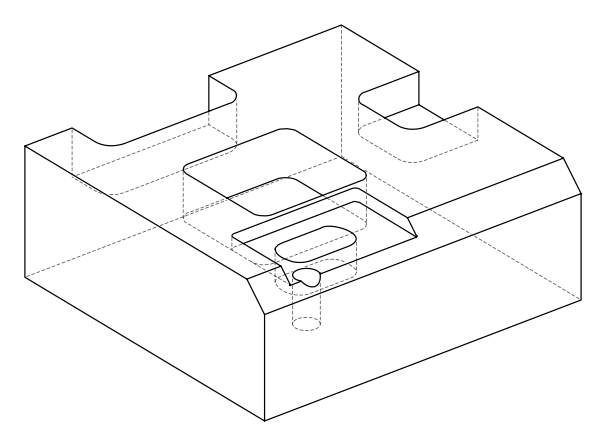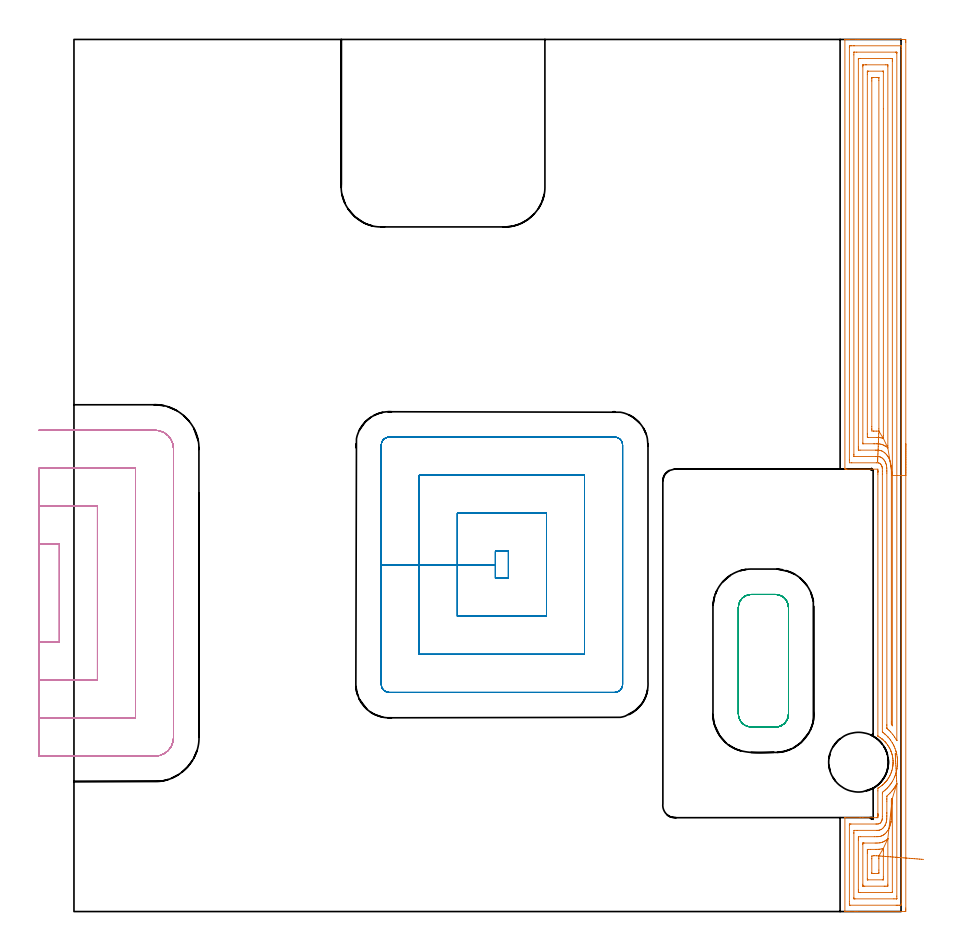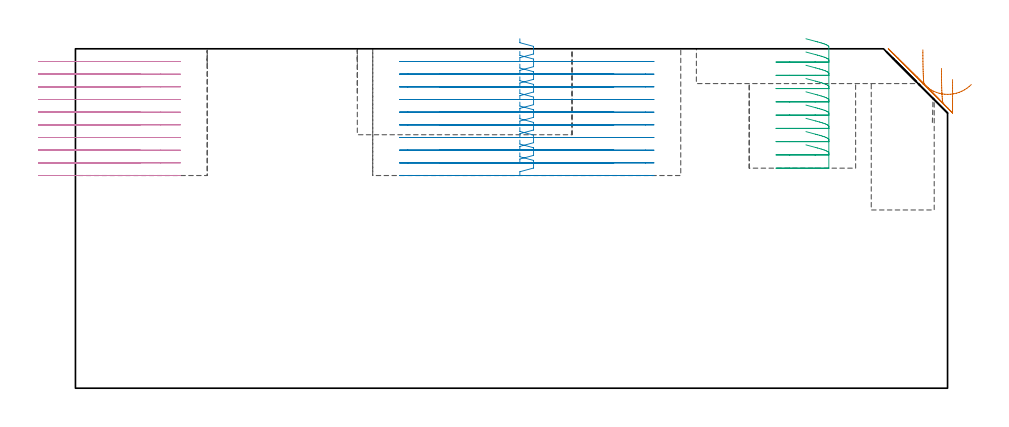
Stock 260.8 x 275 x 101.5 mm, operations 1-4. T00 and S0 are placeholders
(PLAN: 7 operations, 3 tool changes, 87.9 min)
(1 AREA_MILL | FG_CHAMFER_SURFACE | UGT0205_001 | 13.29 min | 50417 mm3)
(2 MILL_RECTANGULAR_POCKET | POCKET_RECTANGULAR_STRAIGHT | NXT0201_012 | Follow Part, ap 4, ae 75% | 15.28 min | 333278 mm3)
(3 MILL_RECTANGULAR_POCKET_1 | POCKET_RECTANGULAR_STRAIGHT_1 | NXT0201_012 | Follow Part, ap 4, ae 75% | 2.96 min | 61161 mm3)
(4 MILL_SLOT | SLOT_PARTIAL_RECTANGULAR | NXT0201_012 | Follow Part, ap 4, ae 75% | 17.71 min | 174242 mm3)
(5 MILL_SLOT_1 | SLOT_PARTIAL_RECTANGULAR_1 | NXT0201_008 | Follow Part, ap 1.5, ae 75% | 31.35 min | 52247 mm3)
(6 MILL_SLOT_2 | SLOT_PARTIAL_RECTANGULAR_2 | NXT0201_012 | Follow Part, ap 4, ae 75% | 6.8 min | 95766 mm3)
(7 MILL_BLIND_HOLE_FROM_SOLID_MATERIAL | STEP1POCKET | NXT0201_012 | Spiral | 0.49 min | 10359 mm3)
(TOOL UGT0205_001 | Chamfer Mill 20 x 3 x 45 deg. | D20 FL50 Z2)
(TOOL NXT0201_012 | ENDMILL 16mm [2P460-1600-NA 1630] | D16 FL38 Z6)
(TOOL NXT0201_008 | ENDMILL 6mm [2P460-0600-NA 1630] | D6 FL26 Z6)
(OP 1 AREA_MILL)
G17 G21 G94 G90
T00 M6
G54
G17 G0 G90 X262.3 Y147.5 S1061 M3
G43 Z111.5 H0
Z92.3
G94 G1 Y147.462 Z91.428 F250.
Y147.348 Z90.564
Y147.159 Z89.712
Y146.897 Z88.88
Y146.563 Z88.074
Y146.16 Z87.3
Y145.692 Z86.564
Y145.16 Z85.872
Y144.571 Z85.229
Y143.928 Z84.64
Y143.236 Z84.108
Y142.5 Z83.64
Y141.726 Z83.237
Y140.92 Z82.903
Y140.088 Z82.641
Y139.236 Z82.452
Y138.372 Z82.338
Y137.5 Z82.3
Y1.092
X262.299 Y0.597 Z82.301
X262.296 Y0.205 Z82.302
X262.292 Y0.01 Z82.305
X261.91 Y0. Z82.688
X246.999 Z97.596
X246.42 Z98.178
X246.122 Z98.475
X244.368 Z100.227
X243.772 Z100.827
X243.491 Z101.109
X243.365 Z101.234
X243.232 Y0.001 Z101.36
X243.173 Y0.003 Z101.418
X243.103 Y0.01 Z101.488
X243.1 Y0.151 Z101.5
Y29.583
X243.105 Y29.59 Z101.494
X243.129 Y29.6 Z101.47
X247.909 Z96.691
X248.753 Z95.84
X253.139 Z91.457
X253.366 Z91.234
X253.5 Z91.1
Y29.873
X253.499 Y30.029 Z91.099
X253.496 Y30.131 Z91.095
Y30.31
X253.5 Y30.328 Z91.1
Y30.382
Y30.388 Z91.097
Y30.407 Z91.1
X253.501 Y30.428 Z91.099
X253.499 Y30.431 Z91.094
X253.49 Y30.438 Z91.083
X253.494 Y30.452 Z91.092
X253.5 Y30.464 Z91.1
Y30.663
X253.498 Y30.685 Z91.094
X253.5 Y30.842 Z91.1
Y30.846
Y38.056
X253.507 Y38.903 Z91.093
X253.577 Y38.948 Z91.023
X253.939 Y39.166 Z90.661
X254.357 Y39.455 Z90.243
X254.641 Y39.669 Z89.959
X254.765 Y39.762 Z89.835
X254.918 Y39.89 Z89.681
X255.054 Y40.004 Z89.546
X255.121 Y40.06 Z89.479
X255.477 Y40.404 Z89.122
X255.656 Y40.576 Z88.943
X255.77 Y40.699 Z88.83
X256.006 Y40.954 Z88.594
X256.094 Y41.061 Z88.506
X256.282 Y41.293 Z88.316
X256.308 Y41.326 Z88.291
X256.355 Y41.389 Z88.242
X256.439 Y41.498 Z88.161
X256.535 Y41.624 Z88.065
X256.691 Y41.848 Z87.906
X256.966 Y42.291 Z87.632
X257.221 Y42.742 Z87.378
X257.329 Y42.961 Z87.267
X257.438 Y43.179 Z87.161
X257.631 Y43.636 Z86.968
X257.709 Y43.853 Z86.887
X257.771 Y44.019 Z86.827
X257.793 Y44.081 Z86.804
X257.861 Y44.299 Z86.734
X257.934 Y44.53 Z86.662
X258.05 Y44.975 Z86.548
X258.071 Y45.076 Z86.528
X258.094 Y45.191 Z86.503
X258.109 Y45.258 Z86.49
X258.143 Y45.424 Z86.456
X258.201 Y45.796 Z86.398
X258.212 Y45.87 Z86.386
X258.233 Y46.083 Z86.359
X258.25 Y46.242 Z86.342
X258.259 Y46.318 Z86.335
X258.28 Y46.669 Z86.314
X258.286 Y46.764 Z86.31
X258.289 Y46.982 Z86.306
X258.287 Y47.002 Z86.303
X258.292 Y47.225 Z86.305
X258.279 Y47.53 Z86.314
X258.275 Y47.659 Z86.322
X258.238 Y48.105 Z86.36
X258.232 Y48.151 Z86.366
X258.178 Y48.553 Z86.419
X258.14 Y48.759 Z86.455
X258.098 Y48.999 Z86.501
X257.993 Y49.448 Z86.605
X257.935 Y49.65 Z86.662
X257.867 Y49.893 Z86.731
X257.714 Y50.342 Z86.884
X257.695 Y50.39 Z86.902
X257.635 Y50.542 Z86.96
X257.589 Y50.667 Z87.01
X257.542 Y50.787 Z87.057
X257.437 Y51.024 Z87.16
X257.276 Y51.355 Z87.324
X257.242 Y51.418 Z87.358
X257.102 Y51.681 Z87.497
X256.981 Y51.88 Z87.617
X256.832 Y52.126 Z87.766
X256.647 Y52.408 Z87.951
X256.537 Y52.575 Z88.061
X256.183 Y53.029 Z88.417
X256.062 Y53.17 Z88.536
X256.021 Y53.218 Z88.577
X255.809 Y53.469 Z88.791
X255.757 Y53.524 Z88.842
X255.656 Y53.631 Z88.943
X255.331 Y53.941 Z89.265
X255.265 Y54.005 Z89.333
X255.148 Y54.11 Z89.452
X255.044 Y54.202 Z89.555
X254.893 Y54.335 Z89.703
X254.861 Y54.363 Z89.736
X254.807 Y54.407 Z89.791
X254.764 Y54.442 Z89.834
X254.325 Y54.766 Z90.274
X253.873 Y55.069 Z90.726
X253.668 Y55.194 Z90.929
X253.528 Y55.284 Z91.065
X253.503 Y55.304 Z91.089
X253.5 Y55.448 Z91.1
Y137.946
X253.499 Y138.392 Z91.094
X253.5 Y138.539 Z91.1
Y138.756
Z91.097
Y138.758 Z91.098
Y138.779 Z91.1
X253.501 Y138.806 Z91.099
X253.495 Y138.813 Z91.09
X253.497 Y138.82 Z91.095
X253.499 Y138.832 Z91.098
X253.498 Y138.833 Z91.096
X253.493 Y138.836 Z91.09
X253.495 Y138.838 Z91.093
X253.5 Y138.916 Z91.1
Y138.994
Y139.5
X243.716 Z100.879
X243.491 Z101.103
X243.299 Y139.502 Z101.295
X243.103 Y139.51 Z101.489
X243.1 Y139.73 Z101.5
Y274.849
X243.102 Y274.99 Z101.488
X243.23 Y274.997 Z101.362
X243.365 Y275. Z101.234
X243.772 Z100.827
X244.368 Z100.227
X246.42 Z98.178
X246.999 Z97.596
X247.586 Z97.009
X261.322 Z83.275
X261.91 Y274.995 Z82.688
X262.292 Y274.99 Z82.305
X262.296 Y274.796 Z82.302
X262.299 Y274.403 Z82.301
X262.3 Y274.006 Z82.3
Y137.5
X260.886 Z83.714
X260.885 Y2.531 Z83.715
X260.884 Y2.381 Z83.716
X260.879 Y2.02 Z83.721
X260.524 Y2.006 Z84.076
X260.155 Y2.002 Z84.445
X259.653 Y2. Z84.947
X259.278 Z85.322
X244.742 Z99.858
X244.58 Y2.003 Z100.02
X244.554 Y2.005 Z100.046
X244.53 Y2.009 Z100.07
X244.521 Y2.039 Z100.079
X244.517 Y2.229 Z100.083
X244.515 Y2.381 Z100.085
X244.514 Y3.124 Z100.086
X244.515 Y27.204 Z100.085
X244.516 Y27.354 Z100.084
X244.519 Y27.539 Z100.081
X244.521 Y27.577 Z100.079
X244.599 Y27.59 Z100.001
X244.76 Y27.595 Z99.84
X245.003 Y27.599 Z99.597
X252.895 Y27.601 Z91.705
X253.139 Y27.604 Z91.461
X253.456 Y27.61 Z91.144
X253.737 Y27.637 Z90.863
X254.016 Y27.748 Z90.584
X254.2 Y27.873 Z90.4
X254.297 Y27.96 Z90.303
X254.391 Y28.06 Z90.209
X254.532 Y28.245 Z90.068
X254.663 Y28.479 Z89.937
X254.773 Y28.753 Z89.827
X254.826 Y28.933 Z89.774
X254.874 Y29.137 Z89.726
X254.877 Y29.153 Z89.723
X254.893 Y29.257 Z89.707
X254.914 Y30.008 Z89.686
Y30.029
X254.915 Y37.164 Z89.685
X254.921 Y37.593 Z89.679
X255.159 Y37.785 Z89.441
X255.499 Y38.056 Z89.101
X255.647 Y38.181 Z88.953
X255.77 Y38.288 Z88.83
X256.109 Y38.603 Z88.491
X256.473 Y38.948 Z88.127
X256.559 Y39.038 Z88.041
X256.647 Y39.134 Z87.953
X256.974 Y39.507 Z87.626
X257.249 Y39.84 Z87.351
X257.37 Y39.997 Z87.23
X257.524 Y40.206 Z87.076
X257.737 Y40.515 Z86.863
X257.875 Y40.732 Z86.725
X258.075 Y41.063 Z86.525
X258.395 Y41.626 Z86.205
X258.401 Y41.638 Z86.199
X258.678 Y42.234 Z85.922
X258.797 Y42.515 Z85.803
X258.934 Y42.865 Z85.666
X259.128 Y43.407 Z85.472
X259.15 Y43.473 Z85.45
X259.165 Y43.522 Z85.435
X259.278 Y43.905 Z85.322
X259.358 Y44.218 Z85.242
X259.376 Y44.299 Z85.224
X259.511 Y44.954 Z85.089
X259.548 Y45.191 Z85.052
X259.622 Y45.733 Z84.978
X259.659 Y46.083 Z84.941
X259.688 Y46.558 Z84.912
X259.699 Y46.975 Z84.901
X259.694 Y47.443 Z84.906
X259.676 Y47.867 Z84.924
X259.631 Y48.4 Z84.969
X259.584 Y48.759 Z85.016
X259.469 Y49.457 Z85.131
X259.429 Y49.65 Z85.171
X259.278 Y50.285 Z85.322
X259.206 Y50.542 Z85.394
X259.174 Y50.648 Z85.426
X258.897 Y51.434 Z85.703
X258.628 Y52.095 Z85.972
X258.517 Y52.326 Z86.083
X258.401 Y52.555 Z86.199
X258.168 Y52.981 Z86.432
X258.025 Y53.218 Z86.575
X257.524 Y53.995 Z87.076
X257.442 Y54.11 Z87.158
X257.141 Y54.499 Z87.459
X256.713 Y55.002 Z87.887
X256.647 Y55.072 Z87.953
X256.24 Y55.475 Z88.36
X255.798 Y55.894 Z88.802
X255.77 Y55.919 Z88.83
X255.58 Y56.087 Z89.02
X255.209 Y56.369 Z89.391
X255.161 Y56.405 Z89.439
X255.01 Y56.522 Z89.59
X254.939 Y56.579 Z89.661
X254.921 Y56.61 Z89.679
X254.914 Y56.785 Z89.686
Y137.924
X254.916 Y138.814 Z89.684
Y138.838
X254.905 Y139.717 Z89.695
X254.904 Y139.73 Z89.696
X254.893 Y139.842 Z89.707
X254.824 Y140.175 Z89.776
X254.785 Y140.31 Z89.815
X254.733 Y140.46 Z89.867
X254.663 Y140.622 Z89.937
X254.564 Y140.803 Z90.036
X254.409 Y141.019 Z90.191
X254.21 Y141.218 Z90.39
X254.016 Y141.352 Z90.584
X253.81 Y141.441 Z90.79
X253.585 Y141.486 Z91.015
X253.152 Y141.5 Z91.448
X245.258 Z99.342
X244.521 Y141.513 Z100.079
X244.515 Y142.255 Z100.085
Y142.405
Y272.469
X244.516 Y272.619 Z100.084
X244.521 Y272.98 Z100.079
X244.876 Y272.994 Z99.724
X245.245 Y272.998 Z99.355
X245.747 Y273. Z98.853
X246.122 Z98.478
X260.658 Z83.942
X260.82 Y272.997 Z83.78
X260.846 Y272.995 Z83.754
X260.87 Y272.991 Z83.73
X260.879 Y272.961 Z83.721
X260.883 Y272.77 Z83.717
X260.885 Y272.619 Z83.715
X260.886 Y271.876 Z83.714
Y137.5
X259.472 Z85.128
X259.471 Y54.11 Z85.129
X259.47 Y53.939 Z85.13
X259.469 Y53.916 Z85.131
X259.467 Y53.905 Z85.134
X259.451 Y53.926 Z85.149
X259.431 Y53.954 Z85.169
X259.345 Y54.11 Z85.255
X259.278 Y54.224 Z85.322
X258.788 Y55.002 Z85.812
X258.401 Y55.572 Z86.199
X258.149 Y55.894 Z86.451
X257.524 Y56.637 Z87.076
X257.384 Y56.785 Z87.216
X257.011 Y57.152 Z87.589
X256.647 Y57.494 Z87.953
X256.452 Y57.677 Z88.148
X256.373 Y57.756 Z88.227
X256.335 Y57.804 Z88.265
X256.334 Y57.84 Z88.266
X256.331 Y57.999 Z88.269
X256.329 Y58.569 Z88.271
X256.328 Y58.893 Z88.272
X256.329 Y138.269 Z88.271
X256.327 Y138.838 Z88.273
X256.324 Y139.167 Z88.276
X256.313 Y139.73 Z88.287
X256.29 Y140.093 Z88.31
X256.203 Y140.622 Z88.397
X256.151 Y140.867 Z88.449
X256.038 Y141.24 Z88.562
X255.935 Y141.513 Z88.665
X255.77 Y141.866 Z88.83
X255.573 Y142.204 Z89.027
X255.43 Y142.405 Z89.17
X255.323 Y142.545 Z89.277
X255.182 Y142.695 Z89.418
X254.893 Y142.97 Z89.707
X254.706 Y143.101 Z89.894
X254.583 Y143.184 Z90.017
X254.37 Y143.297 Z90.23
X254.118 Y143.393 Z90.482
X254.016 Y143.42 Z90.584
X253.858 Y143.457 Z90.742
X253.651 Y143.484 Z90.949
X253.479 Y143.49 Z91.121
X253.139 Y143.497 Z91.461
X252.94 Y143.499 Z91.66
X246.122 Y143.501 Z98.478
X246.025 Y143.503 Z98.575
X245.966 Y143.506 Z98.634
X245.939 Y143.509 Z98.661
X245.936 Y143.6 Z98.664
X245.931 Y143.993 Z98.669
X245.929 Y144.189 Z98.671
Y270.14
X245.93 Y270.835 Z98.67
X245.933 Y270.933 Z98.667
X245.935 Y270.979 Z98.665
X245.941 Y270.991 Z98.659
X245.964 Y270.996 Z98.636
X246.122 Y270.998 Z98.478
X246.837 Y271. Z97.763
X259.117 Y270.999 Z85.483
X259.278 Y270.995 Z85.322
X259.439 Y270.99 Z85.161
X259.465 Y270.98 Z85.135
X259.468 Y270.952 Z85.132
X259.47 Y270.901 Z85.13
X259.471 Y270.835 Z85.129
X259.472 Y270.639 Z85.128
Y137.5
X258.057 Z86.543
Y58.569
X257.75 Y59.099 Z86.85
X257.746 Y59.235 Z86.854
X257.744 Y59.461 Z86.856
X257.743 Y59.834 Z86.857
X257.744 Y138.242 Z86.856
Y138.614
X257.743 Y138.838 Z86.857
X257.741 Y139.059 Z86.859
X257.734 Y139.439 Z86.866
X257.728 Y139.73 Z86.872
X257.705 Y140.17 Z86.895
X257.679 Y140.464 Z86.921
X257.654 Y140.622 Z86.946
X257.524 Y141.384 Z87.076
X257.495 Y141.513 Z87.105
X257.485 Y141.553 Z87.115
X257.331 Y142.05 Z87.269
X257.201 Y142.405 Z87.399
X256.933 Y143.006 Z87.667
X256.77 Y143.297 Z87.83
X256.647 Y143.506 Z87.953
X256.367 Y143.902 Z88.233
X256.131 Y144.189 Z88.469
X255.77 Y144.546 Z88.83
X255.486 Y144.786 Z89.114
X255.041 Y145.081 Z89.559
X254.893 Y145.156 Z89.707
X254.752 Y145.224 Z89.848
X254.485 Y145.325 Z90.115
X254.302 Y145.379 Z90.298
X254.016 Y145.439 Z90.584
X253.618 Y145.485 Z90.982
X253.139 Y145.494 Z91.461
X252.727 Y145.499 Z91.873
X247.876 Y145.501 Z96.724
X247.46 Y145.504 Z97.14
X247.358 Y145.51 Z97.242
X247.35 Y145.616 Z97.25
X247.346 Y145.973 Z97.254
X247.343 Y146.514 Z97.257
Y268.701
X247.345 Y268.883 Z97.255
X247.347 Y268.948 Z97.253
X247.349 Y268.98 Z97.251
X247.361 Y268.99 Z97.239
X247.927 Y269. Z96.673
X257.575 Z87.025
X257.937 Y268.997 Z86.663
X258.027 Y268.993 Z86.573
X258.047 Y268.99 Z86.553
X258.051 Y268.981 Z86.549
X258.054 Y268.95 Z86.546
X258.056 Y268.877 Z86.544
X258.057 Y268.509 Z86.543
Y268.16
Y137.5
X256.636 Y146.215 Z87.964
X255.908 Y146.724 Z88.692
X255.77 Y146.814 Z88.83
X255.69 Y146.865 Z88.91
X255.388 Y147.024 Z89.212
X255.161 Y147.13 Z89.439
X254.893 Y147.24 Z89.707
X254.665 Y147.315 Z89.935
X254.38 Y147.387 Z90.22
X254.016 Y147.446 Z90.584
X253.708 Y147.48 Z90.892
X253.397 Y147.494 Z91.203
X253.139 Y147.497 Z91.461
X252.514 Y147.5 Z92.086
X252.261 Z92.339
X248.83 Y147.501 Z95.77
X248.802 Y147.504 Z95.798
X248.774 Y147.51 Z95.826
X248.764 Y147.516 Z95.836
X248.762 Y147.537 Z95.838
X248.757 Y147.753 Z95.843
Y266.372
X248.759 Y266.82 Z95.841
X248.761 Y266.93 Z95.839
X248.763 Y266.978 Z95.837
X248.812 Y266.99 Z95.788
X249.02 Y266.996 Z95.58
X249.63 Y266.999 Z94.97
X249.893 Y267. Z94.707
X256.034 Y266.999 Z88.566
X256.504 Y266.993 Z88.096
X256.607 Y266.99 Z87.993
X256.637 Y266.978 Z87.963
X256.639 Y266.93 Z87.961
X256.641 Y266.82 Z87.959
X256.643 Y266.38 Z87.957
Y146.869
X256.636 Y146.215 Z87.964
X255.222 Y149.206 Z89.378
X254.893 Y149.289 Z89.707
X254.53 Y149.374 Z90.07
X254.106 Y149.448 Z90.494
X254.016 Y149.456 Z90.584
X253.6 Y149.483 Z91.
X253.179 Y149.499 Z91.421
X253.139 Z91.461
X250.545 Y149.502 Z94.055
X250.507 Y149.505 Z94.093
X250.178 Y149.54 Z94.422
X250.175 Y149.879 Z94.425
X250.172 Y150.432 Z94.428
X250.171 Y150.774 Z94.429
Y264.042
X250.173 Y264.592 Z94.427
X250.175 Y264.929 Z94.425
X250.178 Y264.979 Z94.422
X250.185 Y264.99 Z94.415
X250.207 Y264.993 Z94.393
X250.307 Y264.997 Z94.293
X250.507 Y264.999 Z94.093
X255.026 Z89.574
X255.133 Y264.997 Z89.467
X255.204 Y264.993 Z89.396
X255.22 Y264.99 Z89.38
X255.222 Y264.977 Z89.378
X255.225 Y264.934 Z89.375
X255.228 Y264.592 Z89.372
X255.229 Y253.133 Z89.371
X255.228 Y150.091 Z89.372
X255.222 Y149.206 Z89.378
X253.808 Y151.493 Z90.792
X253.769 Y151.491 Z90.831
X253.674 Y151.49 Z90.926
X252.966 Y151.499 Z91.634
X252.261 Y151.502 Z92.339
X252.085 Y151.504 Z92.515
X251.592 Y151.526 Z93.008
X251.587 Y152.01 Z93.013
X251.586 Y152.216 Z93.014
X251.585 Y152.903 Z93.015
Y261.916
X251.587 Y262.602 Z93.013
X251.589 Y262.808 Z93.011
X251.592 Y262.971 Z93.008
X251.885 Y262.99 Z92.715
X252.075 Y262.998 Z92.525
X253.139 Y263. Z91.461
X253.327 Y262.998 Z91.273
X253.704 Y262.993 Z90.896
X253.806 Y262.99 Z90.794
X253.809 Y262.965 Z90.791
X253.812 Y262.906 Z90.788
X253.814 Y262.808 Z90.786
X253.815 Y262.121 Z90.785
X253.814 Y152.216 Z90.786
X253.81 Y151.534 Z90.79
X253.808 Y151.493 Z90.792
X253.773 Y150.624 Z90.865
X253.738 Y149.765 Z91.014
X253.704 Y148.922 Z91.237
X253.671 Y148.102 Z91.533
X253.639 Y147.311 Z91.899
X253.608 Y146.555 Z92.333
X253.579 Y145.839 Z92.831
X253.552 Y145.17 Z93.389
X253.527 Y144.551 Z94.004
X253.504 Y143.989 Z94.671
X253.484 Y143.487 Z95.384
X253.466 Y143.048 Z96.138
X253.451 Y142.677 Z96.927
X253.439 Y142.377 Z97.746
X253.43 Y142.148 Z98.588
X253.424 Y141.994 Z99.447
X253.42 Y141.915 Z100.316
Y141.913 Z101.188
G0 Z111.5
X258.978 Y49.76
Z95.636
G1 X258.977 Y49.767 Z94.763
X258.981 Y49.699 Z93.894
X258.988 Y49.554 Z93.033
X259. Y49.336 Z92.189
X259.015 Y49.044 Z91.367
X259.034 Y48.683 Z90.573
X259.056 Y48.253 Z89.814
X259.082 Y47.759 Z89.095
X259.11 Y47.205 Z88.422
X259.142 Y46.594 Z87.801
X259.177 Y45.931 Z87.234
X259.213 Y45.221 Z86.728
X259.252 Y44.47 Z86.286
X259.293 Y43.684 Z85.911
X259.336 Y42.868 Z85.606
X259.379 Y42.028 Z85.373
X259.424 Y41.171 Z85.215
X259.469 Y40.304 Z85.131
X259.47 Y40.272 Z85.13
X259.471 Y40.167 Z85.129
X259.472 Y40.036 Z85.128
X259.471 Y4.86 Z85.129
X259.47 Y4.165 Z85.13
X259.467 Y4.067 Z85.133
X259.465 Y4.021 Z85.135
X259.459 Y4.009 Z85.141
X259.436 Y4.004 Z85.164
X259.278 Y4.002 Z85.322
X258.563 Y4. Z86.037
X246.283 Y4.001 Z98.317
X246.122 Y4.005 Z98.478
X245.961 Y4.01 Z98.639
X245.935 Y4.02 Z98.665
X245.933 Y4.048 Z98.667
X245.93 Y4.099 Z98.67
X245.929 Y4.165 Z98.671
Y4.361
Y24.678
X245.93 Y24.873 Z98.67
X245.936 Y25.57 Z98.664
X246.095 Y25.597 Z98.505
X246.122 Y25.598 Z98.478
X246.969 Y25.6 Z97.631
X253.139 Y25.601 Z91.461
X253.559 Y25.615 Z91.041
X253.93 Y25.657 Z90.67
X254.016 Y25.677 Z90.584
X254.343 Y25.801 Z90.257
X254.564 Y25.904 Z90.036
X254.893 Y26.13 Z89.707
X255.068 Y26.283 Z89.532
X255.243 Y26.462 Z89.357
X255.477 Y26.759 Z89.123
X255.563 Y26.878 Z89.037
X255.77 Y27.226 Z88.83
X255.814 Y27.309 Z88.786
X255.834 Y27.354 Z88.766
X256.067 Y27.944 Z88.533
X256.154 Y28.245 Z88.446
X256.242 Y28.658 Z88.358
X256.275 Y28.879 Z88.325
X256.298 Y29.137 Z88.302
X256.309 Y29.481 Z88.291
X256.322 Y30.029 Z88.278
X256.326 Y30.355 Z88.274
X256.328 Y30.921 Z88.272
Y31.245
X256.329 Y34.812 Z88.271
Y35.38
X256.33 Y35.702 Z88.27
X256.336 Y36.272 Z88.265
X256.344 Y36.424 Z88.256
X256.883 Y36.925 Z87.717
X257.134 Y37.164 Z87.466
X257.329 Y37.363 Z87.271
X257.524 Y37.569 Z87.076
X257.752 Y37.824 Z86.848
X257.953 Y38.056 Z86.647
X258.154 Y38.307 Z86.446
X258.401 Y38.623 Z86.199
X258.538 Y38.809 Z86.062
X258.635 Y38.948 Z85.965
X258.891 Y39.342 Z85.709
X259.2 Y39.84 Z85.4
X259.229 Y39.89 Z85.371
X259.389 Y40.173 Z85.211
X259.454 Y40.283 Z85.146
X259.469 Y40.304 Z85.131
X258.052 Y35.614 Z86.548
X258.054 Y35.61 Z86.546
X258.056 Y35.561 Z86.544
X258.057 Y34.838 Z86.543
Y6.299
X258.055 Y6.117 Z86.545
X258.053 Y6.052 Z86.547
X258.051 Y6.02 Z86.549
X258.039 Y6.01 Z86.561
X257.473 Y6. Z87.127
X247.825 Z96.775
X247.463 Y6.003 Z97.137
X247.373 Y6.007 Z97.227
X247.354 Y6.01 Z97.246
X247.349 Y6.019 Z97.251
X247.346 Y6.05 Z97.254
X247.344 Y6.123 Z97.256
X247.343 Y6.491 Z97.257
Y6.84
Y22.544
X247.345 Y22.894 Z97.255
X247.349 Y23.43 Z97.251
X247.362 Y23.59 Z97.238
X248.059 Y23.6 Z96.541
X252.444 Z92.156
X253.139 Y23.603 Z91.461
X253.316 Y23.605 Z91.284
X253.663 Y23.621 Z90.937
X254.016 Y23.661 Z90.584
X254.124 Y23.676 Z90.476
X254.51 Y23.786 Z90.09
X254.782 Y23.898 Z89.818
X254.893 Y23.952 Z89.707
X255.177 Y24.103 Z89.423
X255.347 Y24.216 Z89.253
X255.505 Y24.327 Z89.095
X255.77 Y24.542 Z88.83
X255.842 Y24.605 Z88.758
X255.918 Y24.678 Z88.682
X256.155 Y24.934 Z88.445
X256.263 Y25.069 Z88.337
X256.647 Y25.578 Z87.953
X256.959 Y26.144 Z87.641
X257.1 Y26.462 Z87.5
X257.223 Y26.768 Z87.377
X257.319 Y27.013 Z87.281
X257.427 Y27.354 Z87.173
X257.449 Y27.43 Z87.151
X257.524 Y27.718 Z87.076
X257.612 Y28.156 Z86.988
X257.628 Y28.245 Z86.972
X257.656 Y28.449 Z86.944
X257.706 Y28.952 Z86.894
X257.715 Y29.137 Z86.885
X257.725 Y29.417 Z86.875
X257.736 Y29.814 Z86.864
X257.739 Y30.029 Z86.861
X257.742 Y30.402 Z86.858
X257.743 Y30.699 Z86.857
Y34.785
X257.745 Y35.156 Z86.855
X257.748 Y35.273 Z86.852
X257.751 Y35.322 Z86.849
X257.803 Y35.38 Z86.797
X257.889 Y35.466 Z86.711
X257.939 Y35.515 Z86.661
X258.022 Y35.593 Z86.578
X258.048 Y35.614 Z86.552
X258.052 Z86.548
X256.627 Y22.924 Z87.973
X256.642 Y22.9 Z87.958
X256.643 Y22.894 Z87.957
Y22.885
Y8.628
X256.641 Y8.18 Z87.959
X256.639 Y8.07 Z87.961
X256.637 Y8.022 Z87.963
X256.588 Y8.01 Z88.012
X256.38 Y8.004 Z88.22
X255.77 Y8.001 Z88.83
X255.507 Y8. Z89.093
X249.366 Y8.001 Z95.234
X248.896 Y8.007 Z95.704
X248.793 Y8.01 Z95.807
X248.764 Y8.022 Z95.836
X248.762 Y8.07 Z95.838
X248.759 Y8.18 Z95.841
X248.757 Y8.62 Z95.843
Y21.107
X248.759 Y21.554 Z95.841
X248.761 Y21.581 Z95.839
X248.763 Y21.587 Z95.837
X248.775 Y21.59 Z95.825
X248.86 Y21.596 Z95.74
X248.988 Y21.599 Z95.612
X249.149 Y21.6 Z95.451
X252.656 Y21.601 Z91.944
X253.139 Y21.608 Z91.461
X253.518 Y21.616 Z91.082
X254.016 Y21.655 Z90.584
X254.318 Y21.695 Z90.282
X254.893 Y21.868 Z89.707
X254.991 Y21.902 Z89.609
X255.244 Y22.002 Z89.356
X255.59 Y22.185 Z89.01
X255.77 Y22.286 Z88.83
X256.127 Y22.531 Z88.473
X256.582 Y22.894 Z88.018
X256.6 Y22.908 Z88.
X256.62 Y22.921 Z87.98
X256.627 Y22.924 Z87.973
X255.219 Y19.902 Z89.381
X255.223 Y19.895 Z89.377
X255.226 Y19.88 Z89.374
X255.228 Y19.327 Z89.372
X255.229 Y18.985 Z89.371
Y10.958
X255.227 Y10.408 Z89.373
X255.225 Y10.071 Z89.375
X255.222 Y10.021 Z89.378
X255.215 Y10.01 Z89.385
X255.193 Y10.007 Z89.407
X255.093 Y10.003 Z89.507
X254.893 Y10.001 Z89.707
X250.374 Z94.226
X250.267 Y10.003 Z94.333
X250.196 Y10.007 Z94.404
X250.18 Y10.01 Z94.42
X250.178 Y10.023 Z94.422
X250.175 Y10.066 Z94.425
X250.172 Y10.408 Z94.428
X250.171 Y18.435 Z94.429
Y18.776
X250.174 Y19.327 Z94.426
X250.176 Y19.497 Z94.424
X250.178 Y19.575 Z94.422
X250.247 Y19.592 Z94.353
X250.507 Y19.595 Z94.093
X251.116 Y19.6 Z93.484
X252.868 Y19.602 Z91.732
X253.139 Y19.608 Z91.461
X253.719 Y19.629 Z90.881
X254.016 Y19.652 Z90.584
X254.512 Y19.714 Z90.088
X254.893 Y19.818 Z89.707
X255.204 Y19.902 Z89.396
X255.219 Z89.381
X253.808 Y17.543 Z90.792
X253.813 Y16.857 Z90.787
X253.814 Y16.651 Z90.786
X253.815 Y13.084 Z90.785
X253.814 Y12.397 Z90.786
X253.811 Y12.192 Z90.789
X253.808 Y12.029 Z90.792
X253.515 Y12.01 Z91.085
X253.325 Y12.002 Z91.275
X252.261 Y12. Z92.339
X252.073 Y12.001 Z92.527
X251.696 Y12.007 Z92.904
X251.594 Y12.01 Z93.006
X251.591 Y12.035 Z93.009
X251.588 Y12.094 Z93.012
X251.586 Y12.192 Z93.014
Y16.651
X251.589 Y17.335 Z93.011
X251.592 Y17.543 Z93.008
X252.208 Y17.597 Z92.392
X252.261 Y17.598 Z92.339
X253.084 Y17.599 Z91.516
X253.139 Y17.595 Z91.461
X253.808 Y17.543 Z90.792
X254.45 Y17.493 Z90.204
X255.141 Y17.438 Z89.674
X255.875 Y17.381 Z89.206
X256.647 Y17.32 Z88.805
X257.451 Y17.257 Z88.472
X258.281 Y17.192 Z88.211
X259.13 Y17.125 Z88.024
X259.993 Y17.057 Z87.911
X260.862 Y16.989 Z87.874
X261.73 Y16.921 Z87.914
X262.592 Y16.853 Z88.029
X263.441 Y16.787 Z88.219
X264.27 Y16.722 Z88.483
X265.073 Y16.659 Z88.818
X265.844 Y16.598 Z89.222
X266.577 Y16.541 Z89.692
X267.266 Y16.486 Z90.224
X267.906 Y16.436 Z90.814
G0 Z111.5
M5
M2
(OP 2 MILL_RECTANGULAR_POCKET)
G17 G21 G94 G90
T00 M6
G54
G17 G0 G90 X132.9 Y109.491 S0 M3
G43 Z111.5 H1
Z104.5
G94 G1 Y105.1 Z103.323 F250.
X137. Z102.225
Y113.6 Z99.947
X132.9 Z98.849
Y109.35 Z97.71
Y105.1 F500.
X137.
Y113.6
X132.9
Y109.35
X120.9
Y93.1
X149.
Y125.6
X120.9
Y109.35
X108.9
Y81.1
X161.
Y137.6
X108.9
Y109.35
X96.9
Y71.6
G3 X99.4 Y69.1 R2.5
G1 X170.5
G3 X173. Y71.6 R2.5
G1 Y147.1
G3 X170.5 Y149.6 R2.5
G1 X99.4
G3 X96.9 Y147.1 R2.5
G1 Y109.35
Y108.35
G0 X132.9 Y109.491 Z100.71
G1 Y105.1 Z99.533 F250.
X137. Z98.435
Y113.6 Z96.157
X132.9 Z95.059
Y109.35 Z93.92
Y105.1 F500.
X137.
Y113.6
X132.9
Y109.35
X120.9
Y93.1
X149.
Y125.6
X120.9
Y109.35
X108.9
Y81.1
X161.
Y137.6
X108.9
Y109.35
X96.9
Y71.6
G3 X99.4 Y69.1 R2.5
G1 X170.5
G3 X173. Y71.6 R2.5
G1 Y147.1
G3 X170.5 Y149.6 R2.5
G1 X99.4
G3 X96.9 Y147.1 R2.5
G1 Y109.35
Y108.35
G0 X132.9 Y109.491 Z96.92
G1 Y105.1 Z95.743 F250.
X137. Z94.645
Y113.6 Z92.367
X132.9 Z91.269
Y109.35 Z90.13
Y105.1 F500.
X137.
Y113.6
X132.9
Y109.35
X120.9
Y93.1
X149.
Y125.6
X120.9
Y109.35
X108.9
Y81.1
X161.
Y137.6
X108.9
Y109.35
X96.9
Y71.6
G3 X99.4 Y69.1 R2.5
G1 X170.5
G3 X173. Y71.6 R2.5
G1 Y147.1
G3 X170.5 Y149.6 R2.5
G1 X99.4
G3 X96.9 Y147.1 R2.5
G1 Y109.35
Y108.35
G0 X132.9 Y109.491 Z93.13
G1 Y105.1 Z91.953 F250.
X137. Z90.855
Y113.6 Z88.577
X132.9 Z87.479
Y109.35 Z86.34
Y105.1 F500.
X137.
Y113.6
X132.9
Y109.35
X120.9
Y93.1
X149.
Y125.6
X120.9
Y109.35
X108.9
Y81.1
X161.
Y137.6
X108.9
Y109.35
X96.9
Y71.6
G3 X99.4 Y69.1 R2.5
G1 X170.5
G3 X173. Y71.6 R2.5
G1 Y147.1
G3 X170.5 Y149.6 R2.5
G1 X99.4
G3 X96.9 Y147.1 R2.5
G1 Y109.35
Y108.35
G0 X132.9 Y109.491 Z89.34
G1 Y105.1 Z88.163 F250.
X137. Z87.065
Y113.6 Z84.787
X132.9 Z83.689
Y109.35 Z82.55
Y105.1 F500.
X137.
Y113.6
X132.9
Y109.35
X120.9
Y93.1
X149.
Y125.6
X120.9
Y109.35
X108.9
Y81.1
X161.
Y137.6
X108.9
Y109.35
X96.9
Y71.6
G3 X99.4 Y69.1 R2.5
G1 X170.5
G3 X173. Y71.6 R2.5
G1 Y147.1
G3 X170.5 Y149.6 R2.5
G1 X99.4
G3 X96.9 Y147.1 R2.5
G1 Y109.35
Y108.35
G0 X132.9 Y109.491 Z85.55
G1 Y105.1 Z84.373 F250.
X137. Z83.275
Y113.6 Z80.997
X132.9 Z79.899
Y109.35 Z78.76
Y105.1 F500.
X137.
Y113.6
X132.9
Y109.35
X120.9
Y93.1
X149.
Y125.6
X120.9
Y109.35
X108.9
Y81.1
X161.
Y137.6
X108.9
Y109.35
X96.9
Y71.6
G3 X99.4 Y69.1 R2.5
G1 X170.5
G3 X173. Y71.6 R2.5
G1 Y147.1
G3 X170.5 Y149.6 R2.5
G1 X99.4
G3 X96.9 Y147.1 R2.5
G1 Y109.35
Y108.35
G0 X132.9 Y109.491 Z81.76
G1 Y105.1 Z80.584 F250.
X137. Z79.485
Y113.6 Z77.207
X132.9 Z76.109
Y109.35 Z74.97
Y105.1 F500.
X137.
Y113.6
X132.9
Y109.35
X120.9
Y93.1
X149.
Y125.6
X120.9
Y109.35
X108.9
Y81.1
X161.
Y137.6
X108.9
Y109.35
X96.9
Y71.6
G3 X99.4 Y69.1 R2.5
G1 X170.5
G3 X173. Y71.6 R2.5
G1 Y147.1
G3 X170.5 Y149.6 R2.5
G1 X99.4
G3 X96.9 Y147.1 R2.5
G1 Y109.35
Y108.35
G0 X132.9 Y109.491 Z77.97
G1 Y105.1 Z76.794 F250.
X137. Z75.695
Y113.6 Z73.417
X132.9 Z72.319
Y109.35 Z71.18
Y105.1 F500.
X137.
Y113.6
X132.9
Y109.35
X120.9
Y93.1
X149.
Y125.6
X120.9
Y109.35
X108.9
Y81.1
X161.
Y137.6
X108.9
Y109.35
X96.9
Y71.6
G3 X99.4 Y69.1 R2.5
G1 X170.5
G3 X173. Y71.6 R2.5
G1 Y147.1
G3 X170.5 Y149.6 R2.5
G1 X99.4
G3 X96.9 Y147.1 R2.5
G1 Y109.35
Y108.35
G0 X132.9 Y109.491 Z74.18
G1 Y105.1 Z73.004 F250.
X137. Z71.905
Y113.6 Z69.627
X132.9 Z68.529
Y109.35 Z67.39
Y105.1 F500.
X137.
Y113.6
X132.9
Y109.35
X120.9
Y93.1
X149.
Y125.6
X120.9
Y109.35
X108.9
Y81.1
X161.
Y137.6
X108.9
Y109.35
X96.9
Y71.6
G3 X99.4 Y69.1 R2.5
G1 X170.5
G3 X173. Y71.6 R2.5
G1 Y147.1
G3 X170.5 Y149.6 R2.5
G1 X99.4
G3 X96.9 Y147.1 R2.5
G1 Y109.35
Y108.35
G0 X132.9 Y109.491 Z70.39
G1 Y105.1 Z69.214 F250.
X137. Z68.115
Y113.6 Z65.837
X132.9 Z64.739
Y109.35 Z63.6
Y105.1 F500.
X137.
Y113.6
X132.9
Y109.35
X120.9
Y93.1
X149.
Y125.6
X120.9
Y109.35
X108.9
Y81.1
X161.
Y137.6
X108.9
Y109.35
X96.9
Y71.6
G3 X99.4 Y69.1 R2.5
G1 X170.5
G3 X173. Y71.6 R2.5
G1 Y147.1
G3 X170.5 Y149.6 R2.5
G1 X99.4
G3 X96.9 Y147.1 R2.5
G1 Y109.35
Y108.35
G0 Z111.5
M5
M2
(OP 3 MILL_RECTANGULAR_POCKET_1)
G17 G21 G94 G90
T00 M6
G54
G17 G0 G90 X218.444 Y58.2 S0 M3
G43 Z111.5 H1
Z104.5
G94 G1 X221.403 Z103.707 F250.
X221.948 Y58.264 Z103.56
X222.48 Y58.4 Z103.413
X222.989 Y58.605 Z103.266
X223.466 Y58.877 Z103.119
X223.902 Y59.21 Z102.972
X224.29 Y59.598 Z102.825
X224.623 Y60.034 Z102.677
X224.895 Y60.511 Z102.53
X225.1 Y61.02 Z102.383
X225.236 Y61.552 Z102.236
X225.3 Y62.097 Z102.089
Y79.1 Z97.533
Y95.9 F500.
G3 X221.2 Y100. R4.1
G1 X213.6
G3 X209.5 Y95.9 R4.1
G1 Y62.3
G3 X213.6 Y58.2 R4.1
G1 X221.2
G3 X225.3 Y62.3 R4.1
G1 Y79.1
Y80.1
G0 X218.444 Y58.2 Z100.533
G1 X221.403 Z99.74 F250.
X221.948 Y58.264 Z99.593
X222.48 Y58.4 Z99.446
X222.989 Y58.605 Z99.299
X223.466 Y58.877 Z99.152
X223.902 Y59.21 Z99.005
X224.29 Y59.598 Z98.858
X224.623 Y60.034 Z98.711
X224.895 Y60.511 Z98.564
X225.1 Y61.02 Z98.417
X225.236 Y61.552 Z98.269
X225.3 Y62.097 Z98.122
Y79.1 Z93.567
Y95.9 F500.
G3 X221.2 Y100. R4.1
G1 X213.6
G3 X209.5 Y95.9 R4.1
G1 Y62.3
G3 X213.6 Y58.2 R4.1
G1 X221.2
G3 X225.3 Y62.3 R4.1
G1 Y79.1
Y80.1
G0 X218.444 Y58.2 Z96.567
G1 X221.403 Z95.774 F250.
X221.948 Y58.264 Z95.627
X222.48 Y58.4 Z95.48
X222.989 Y58.605 Z95.332
X223.466 Y58.877 Z95.185
X223.902 Y59.21 Z95.038
X224.29 Y59.598 Z94.891
X224.623 Y60.034 Z94.744
X224.895 Y60.511 Z94.597
X225.1 Y61.02 Z94.45
X225.236 Y61.552 Z94.303
X225.3 Y62.097 Z94.156
Y79.1 Z89.6
Y95.9 F500.
G3 X221.2 Y100. R4.1
G1 X213.6
G3 X209.5 Y95.9 R4.1
G1 Y62.3
G3 X213.6 Y58.2 R4.1
G1 X221.2
G3 X225.3 Y62.3 R4.1
G1 Y79.1
Y80.1
G0 X218.444 Y58.2 Z92.6
G1 X221.403 Z91.807 F250.
X221.948 Y58.264 Z91.66
X222.48 Y58.4 Z91.513
X222.989 Y58.605 Z91.366
X223.466 Y58.877 Z91.219
X223.902 Y59.21 Z91.072
X224.29 Y59.598 Z90.925
X224.623 Y60.034 Z90.777
X224.895 Y60.511 Z90.63
X225.1 Y61.02 Z90.483
X225.236 Y61.552 Z90.336
X225.3 Y62.097 Z90.189
Y79.1 Z85.633
Y95.9 F500.
G3 X221.2 Y100. R4.1
G1 X213.6
G3 X209.5 Y95.9 R4.1
G1 Y62.3
G3 X213.6 Y58.2 R4.1
G1 X221.2
G3 X225.3 Y62.3 R4.1
G1 Y79.1
Y80.1
G0 X218.444 Y58.2 Z88.633
G1 X221.403 Z87.84 F250.
X221.948 Y58.264 Z87.693
X222.48 Y58.4 Z87.546
X222.989 Y58.605 Z87.399
X223.466 Y58.877 Z87.252
X223.902 Y59.21 Z87.105
X224.29 Y59.598 Z86.958
X224.623 Y60.034 Z86.811
X224.895 Y60.511 Z86.664
X225.1 Y61.02 Z86.517
X225.236 Y61.552 Z86.37
X225.3 Y62.097 Z86.222
Y79.1 Z81.667
Y95.9 F500.
G3 X221.2 Y100. R4.1
G1 X213.6
G3 X209.5 Y95.9 R4.1
G1 Y62.3
G3 X213.6 Y58.2 R4.1
G1 X221.2
G3 X225.3 Y62.3 R4.1
G1 Y79.1
Y80.1
G0 X218.444 Y58.2 Z84.667
G1 X221.403 Z83.874 F250.
X221.948 Y58.264 Z83.727
X222.48 Y58.4 Z83.58
X222.989 Y58.605 Z83.432
X223.466 Y58.877 Z83.285
X223.902 Y59.21 Z83.138
X224.29 Y59.598 Z82.991
X224.623 Y60.034 Z82.844
X224.895 Y60.511 Z82.697
X225.1 Y61.02 Z82.55
X225.236 Y61.552 Z82.403
X225.3 Y62.097 Z82.256
Y79.1 Z77.7
Y95.9 F500.
G3 X221.2 Y100. R4.1
G1 X213.6
G3 X209.5 Y95.9 R4.1
G1 Y62.3
G3 X213.6 Y58.2 R4.1
G1 X221.2
G3 X225.3 Y62.3 R4.1
G1 Y79.1
Y80.1
G0 X218.444 Y58.2 Z80.7
G1 X221.403 Z79.907 F250.
X221.948 Y58.264 Z79.76
X222.48 Y58.4 Z79.613
X222.989 Y58.605 Z79.466
X223.466 Y58.877 Z79.319
X223.902 Y59.21 Z79.172
X224.29 Y59.598 Z79.025
X224.623 Y60.034 Z78.877
X224.895 Y60.511 Z78.73
X225.1 Y61.02 Z78.583
X225.236 Y61.552 Z78.436
X225.3 Y62.097 Z78.289
Y79.1 Z73.733
Y95.9 F500.
G3 X221.2 Y100. R4.1
G1 X213.6
G3 X209.5 Y95.9 R4.1
G1 Y62.3
G3 X213.6 Y58.2 R4.1
G1 X221.2
G3 X225.3 Y62.3 R4.1
G1 Y79.1
Y80.1
G0 X218.444 Y58.2 Z76.733
G1 X221.403 Z75.94 F250.
X221.948 Y58.264 Z75.793
X222.48 Y58.4 Z75.646
X222.989 Y58.605 Z75.499
X223.466 Y58.877 Z75.352
X223.902 Y59.21 Z75.205
X224.29 Y59.598 Z75.058
X224.623 Y60.034 Z74.911
X224.895 Y60.511 Z74.764
X225.1 Y61.02 Z74.617
X225.236 Y61.552 Z74.47
X225.3 Y62.097 Z74.322
Y79.1 Z69.767
Y95.9 F500.
G3 X221.2 Y100. R4.1
G1 X213.6
G3 X209.5 Y95.9 R4.1
G1 Y62.3
G3 X213.6 Y58.2 R4.1
G1 X221.2
G3 X225.3 Y62.3 R4.1
G1 Y79.1
Y80.1
G0 X218.444 Y58.2 Z72.767
G1 X221.403 Z71.974 F250.
X221.948 Y58.264 Z71.827
X222.48 Y58.4 Z71.68
X222.989 Y58.605 Z71.533
X223.466 Y58.877 Z71.385
X223.902 Y59.21 Z71.238
X224.29 Y59.598 Z71.091
X224.623 Y60.034 Z70.944
X224.895 Y60.511 Z70.797
X225.1 Y61.02 Z70.65
X225.236 Y61.552 Z70.503
X225.3 Y62.097 Z70.356
Y79.1 Z65.8
Y95.9 F500.
G3 X221.2 Y100. R4.1
G1 X213.6
G3 X209.5 Y95.9 R4.1
G1 Y62.3
G3 X213.6 Y58.2 R4.1
G1 X221.2
G3 X225.3 Y62.3 R4.1
G1 Y79.1
Y80.1
G0 Z111.5
M5
M2
(OP 4 MILL_SLOT)
G17 G21 G94 G90
T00 M6
G54
G17 G0 G90 X-11. Y85. S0 M3
G43 Z111.5 H1
Z97.71
G94 G1 X-8. F250.
X-4.6 F500.
Y115.8
X-8.
X-11. F250.
Y73.
X-8.
X7.4 F500.
Y127.8
X-8.
X-11. F250.
Y61.
X-8.
X19.4 F500.
Y139.8
X-8.
X-11. F250.
Y49.
X-8.
X25.5 F500.
G3 X31.4 Y54.9 R5.9
G1 Y145.9
G3 X25.5 Y151.8 R5.9
G1 X-8.
X-11. F250.
G0 Y85. Z93.92
G1 X-8.
X-4.6 F500.
Y115.8
X-8.
X-11. F250.
Y73.
X-8.
X7.4 F500.
Y127.8
X-8.
X-11. F250.
Y61.
X-8.
X19.4 F500.
Y139.8
X-8.
X-11. F250.
Y49.
X-8.
X25.5 F500.
G3 X31.4 Y54.9 R5.9
G1 Y145.9
G3 X25.5 Y151.8 R5.9
G1 X-8.
X-11. F250.
G0 Y85. Z90.13
G1 X-8.
X-4.6 F500.
Y115.8
X-8.
X-11. F250.
Y73.
X-8.
X7.4 F500.
Y127.8
X-8.
X-11. F250.
Y61.
X-8.
X19.4 F500.
Y139.8
X-8.
X-11. F250.
Y49.
X-8.
X25.5 F500.
G3 X31.4 Y54.9 R5.9
G1 Y145.9
G3 X25.5 Y151.8 R5.9
G1 X-8.
X-11. F250.
G0 Y85. Z86.34
G1 X-8.
X-4.6 F500.
Y115.8
X-8.
X-11. F250.
Y73.
X-8.
X7.4 F500.
Y127.8
X-8.
X-11. F250.
Y61.
X-8.
X19.4 F500.
Y139.8
X-8.
X-11. F250.
Y49.
X-8.
X25.5 F500.
G3 X31.4 Y54.9 R5.9
G1 Y145.9
G3 X25.5 Y151.8 R5.9
G1 X-8.
X-11. F250.
G0 Y85. Z82.55
G1 X-8.
X-4.6 F500.
Y115.8
X-8.
X-11. F250.
Y73.
X-8.
X7.4 F500.
Y127.8
X-8.
X-11. F250.
Y61.
X-8.
X19.4 F500.
Y139.8
X-8.
X-11. F250.
Y49.
X-8.
X25.5 F500.
G3 X31.4 Y54.9 R5.9
G1 Y145.9
G3 X25.5 Y151.8 R5.9
G1 X-8.
X-11. F250.
G0 Y85. Z78.76
G1 X-8.
X-4.6 F500.
Y115.8
X-8.
X-11. F250.
Y73.
X-8.
X7.4 F500.
Y127.8
X-8.
X-11. F250.
Y61.
X-8.
X19.4 F500.
Y139.8
X-8.
X-11. F250.
Y49.
X-8.
X25.5 F500.
G3 X31.4 Y54.9 R5.9
G1 Y145.9
G3 X25.5 Y151.8 R5.9
G1 X-8.
X-11. F250.
G0 Y85. Z74.97
G1 X-8.
X-4.6 F500.
Y115.8
X-8.
X-11. F250.
Y73.
X-8.
X7.4 F500.
Y127.8
X-8.
X-11. F250.
Y61.
X-8.
X19.4 F500.
Y139.8
X-8.
X-11. F250.
Y49.
X-8.
X25.5 F500.
G3 X31.4 Y54.9 R5.9
G1 Y145.9
G3 X25.5 Y151.8 R5.9
G1 X-8.
X-11. F250.
G0 Y85. Z71.18
G1 X-8.
X-4.6 F500.
Y115.8
X-8.
X-11. F250.
Y73.
X-8.
X7.4 F500.
Y127.8
X-8.
X-11. F250.
Y61.
X-8.
X19.4 F500.
Y139.8
X-8.
X-11. F250.
Y49.
X-8.
X25.5 F500.
G3 X31.4 Y54.9 R5.9
G1 Y145.9
G3 X25.5 Y151.8 R5.9
G1 X-8.
X-11. F250.
G0 Y85. Z67.39
G1 X-8.
X-4.6 F500.
Y115.8
X-8.
X-11. F250.
Y73.
X-8.
X7.4 F500.
Y127.8
X-8.
X-11. F250.
Y61.
X-8.
X19.4 F500.
Y139.8
X-8.
X-11. F250.
Y49.
X-8.
X25.5 F500.
G3 X31.4 Y54.9 R5.9
G1 Y145.9
G3 X25.5 Y151.8 R5.9
G1 X-8.
X-11. F250.
G0 Y85. Z63.6
G1 X-8.
X-4.6 F500.
Y115.8
X-8.
X-11. F250.
Y73.
X-8.
X7.4 F500.
Y127.8
X-8.
X-11. F250.
Y61.
X-8.
X19.4 F500.
Y139.8
X-8.
X-11. F250.
Y49.
X-8.
X25.5 F500.
G3 X31.4 Y54.9 R5.9
G1 Y145.9
G3 X25.5 Y151.8 R5.9
G1 X-8.
X-11. F250.
G0 Z111.5
M5
M2
